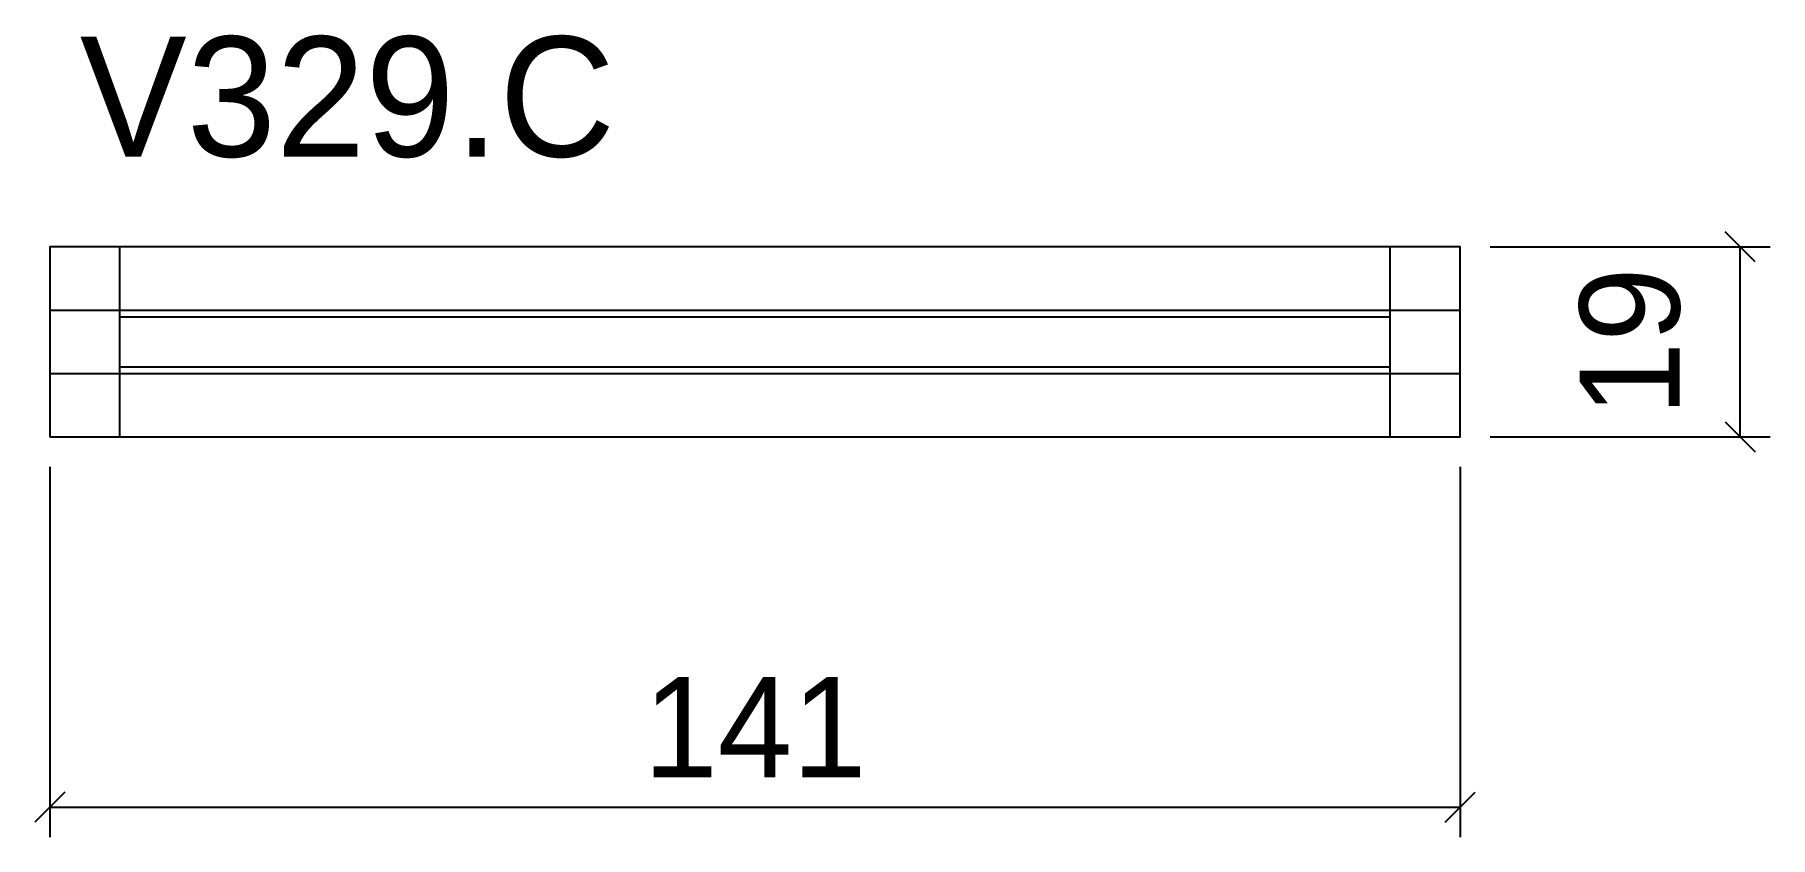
# Model space of a CAD drawing. Extents: x -2 to 172, y -40 to 40.
import ezdxf

# ---------------------------------------------------------------- set-up
doc = ezdxf.new("R2010")
doc.units = 0
for name, color, linetype in [('COTA', 241, 'Continuous'), ('NOMENCLATURA', 7, 'Continuous'), ('Painéis', 200, 'Continuous'), ('SARR_2.2x7', 40, 'Continuous')]:
    doc.layers.add(name, color=color, linetype=linetype)
doc.dimstyles.new('PAINEL', dxfattribs={"dimtxt": 10, "dimasz": 3, "dimexe": 3, "dimexo": 3, "dimgap": 3, "dimtad": 1, "dimblk": 'OBLIQUE', "dimblk1": 'OBLIQUE', "dimcen": 2.5, "dimclrd": 4, "dimclre": 4, "dimclrt": 240, "dimazin": 3, "dimtfac": 1, "dimtmove": 0, "dimatfit": 3})

# ---------------------------------------------------------------- blocks, each defined once
blk = doc.blocks.new('_OBLIQUE')
at = {"color": 0, "linetype": 'BYBLOCK'}
blk.add_line((-0.5, -0.5), (0.5, 0.5), dxfattribs=at)

msp = doc.modelspace()

# ---------------------------------------------------------------- linework, layer by layer
at = {"layer": 'Painéis'}
for p, q in [((0, 12.667), (141, 12.667)), ((0, 6.333), (141, 6.333))]:
    msp.add_line(p, q, dxfattribs=at)
msp.add_lwpolyline([(0, 0), (141, 0), (141, 19), (0, 19)], close=True, dxfattribs=at)
at = {"layer": 'SARR_2.2x7'}
for p, q in [((7, 0), (7, 19)), ((134, 0), (134, 19)), ((7, 12), (134, 12)), ((7, 7), (134, 7))]:
    msp.add_line(p, q, dxfattribs=at)

# ---------------------------------------------------------------- texts
at = {"layer": 'NOMENCLATURA'}
msp.add_text('V329.C', height=12, dxfattribs=at).set_placement((3, 28))

# ---------------------------------------------------------------- dimensions: what is measured, and where the dimension line sits
at = {"layer": 'COTA'}
msp.add_linear_dim(base=(169, 0), p1=(141, 0), p2=(141, 19), angle=90, dimstyle='PAINEL', dxfattribs=at).render()
msp.add_linear_dim(base=(0, -37), p1=(0, 0), p2=(141, 0), dimstyle='PAINEL', dxfattribs=at).render()

doc.saveas('drawing.dxf')
